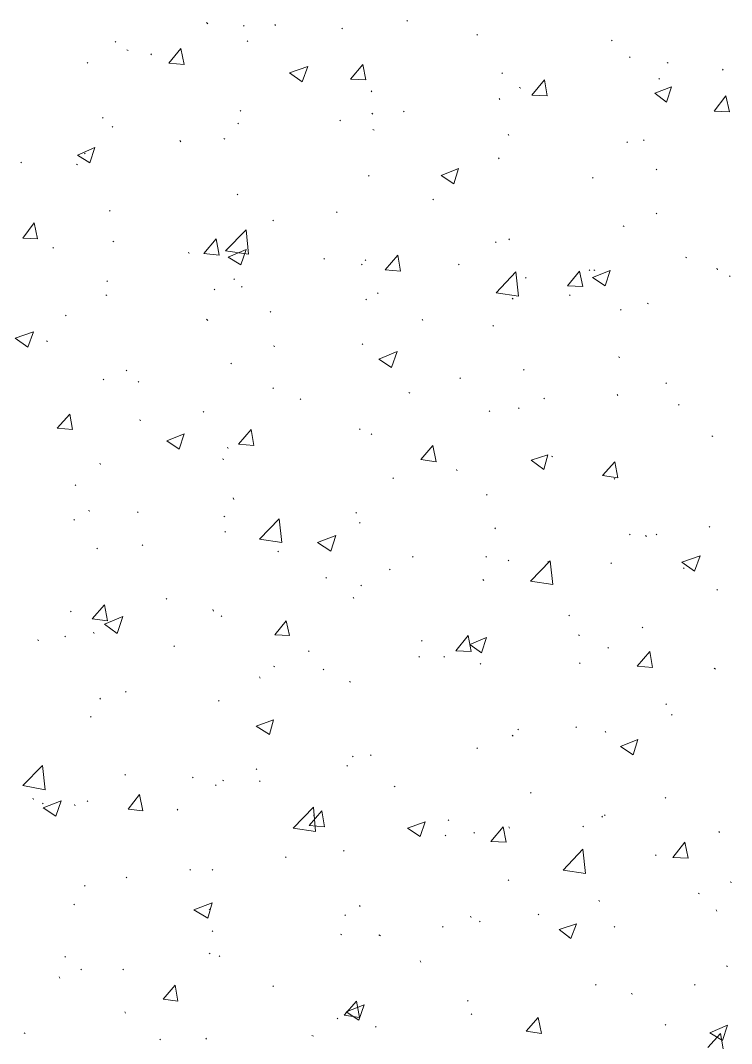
# Model space of a CAD drawing. Header units: millimetres. Extents: x 2928 to 3112, y 1220 to 1280.
# Drawn here: x 2963.701 to 2965.398, y 1252.468 to 1254.91 of the extents above; entities that cross this region are included whole.
import ezdxf

# ---------------------------------------------------------------- set-up
doc = ezdxf.new("R2010")
doc.units = ezdxf.units.MM

msp = doc.modelspace()

# ---------------------------------------------------------------- linework, layer by layer
at = {"color": 92, "linetype": 'Continuous', "lineweight": 13, "true_color": 0x00b800}
for points in [[(2964.14831, 1254.90215), (2964.14498, 1254.90548), (2964.14498, 1254.90548)], [(2964.62498, 1254.90882), (2964.62332, 1254.91048), (2964.62332, 1254.91048)], [(2964.23498, 1254.89715), (2964.23331, 1254.89882), (2964.23331, 1254.89882)], [(2964.30998, 1254.89882), (2964.30831, 1254.90048), (2964.30831, 1254.90048)], [(2964.46998, 1254.89048), (2964.46831, 1254.89215), (2964.46831, 1254.89215)], [(2964.79165, 1254.87548), (2964.78999, 1254.87715), (2964.78999, 1254.87715)], [(2963.92831, 1254.85882), (2963.92664, 1254.86048), (2963.92664, 1254.86048)], [(2964.24331, 1254.86048), (2964.24164, 1254.86215), (2964.24164, 1254.86215)], [(2965.11332, 1254.86215), (2965.11166, 1254.86382), (2965.11166, 1254.86382)], [(2963.95831, 1254.83882), (2963.95497, 1254.84048), (2963.95497, 1254.84048)], [(2964.01331, 1254.82881), (2964.01164, 1254.83048), (2964.01164, 1254.83048)], [(2964.05498, 1254.80881), (2964.08331, 1254.84382), (2964.08331, 1254.84382)], [(2964.09164, 1254.80548), (2964.08331, 1254.84382), (2964.08331, 1254.84382)], [(2963.86164, 1254.80881), (2963.85997, 1254.81048), (2963.85997, 1254.81048)], [(2964.05498, 1254.80881), (2964.09164, 1254.80548), (2964.09164, 1254.80548)], [(2964.48831, 1254.77048), (2964.51832, 1254.80548), (2964.51832, 1254.80548)], [(2964.52498, 1254.76881), (2964.51832, 1254.80548), (2964.51832, 1254.80548)], [(2965.15666, 1254.82215), (2965.15499, 1254.82381), (2965.15499, 1254.82381)], [(2965.24666, 1254.80881), (2965.24499, 1254.81048), (2965.24499, 1254.81048)], [(2964.34331, 1254.78548), (2964.38665, 1254.80048), (2964.38665, 1254.80048)], [(2964.34331, 1254.78548), (2964.37331, 1254.76381), (2964.37331, 1254.76381)], [(2964.37331, 1254.76381), (2964.38665, 1254.80048), (2964.38665, 1254.80048)], [(2964.85165, 1254.78381), (2964.84999, 1254.78548), (2964.84999, 1254.78548)], [(2965.37833, 1254.79215), (2965.37666, 1254.79381), (2965.37666, 1254.79381)], [(2964.48831, 1254.77048), (2964.52498, 1254.76881), (2964.52498, 1254.76881)], [(2964.92165, 1254.73215), (2964.95165, 1254.76881), (2964.95165, 1254.76881)], [(2964.95832, 1254.73048), (2964.95165, 1254.76881), (2964.95165, 1254.76881)], [(2965.22666, 1254.77048), (2965.22499, 1254.77215), (2965.22499, 1254.77215)], [(2964.53998, 1254.74048), (2964.53832, 1254.74215), (2964.53832, 1254.74215)], [(2964.89499, 1254.74881), (2964.89165, 1254.75048), (2964.89165, 1254.75048)], [(2964.92165, 1254.73215), (2964.95832, 1254.73048), (2964.95832, 1254.73048)], [(2965.21499, 1254.73715), (2965.25499, 1254.75215), (2965.25499, 1254.75215)], [(2965.21499, 1254.73715), (2965.24333, 1254.71548), (2965.24333, 1254.71548)], [(2965.24333, 1254.71548), (2965.25499, 1254.75215), (2965.25499, 1254.75215)], [(2965.35666, 1254.69381), (2965.38499, 1254.73048), (2965.38499, 1254.73048)], [(2965.39333, 1254.69215), (2965.38499, 1254.73048), (2965.38499, 1254.73048)], [(2964.84499, 1254.72215), (2964.84332, 1254.72381), (2964.84332, 1254.72381)], [(2964.22664, 1254.69381), (2964.22498, 1254.69548), (2964.22498, 1254.69548)], [(2964.54165, 1254.68715), (2964.53998, 1254.68881), (2964.53998, 1254.68881)], [(2964.61665, 1254.69215), (2964.61498, 1254.69381), (2964.61498, 1254.69381)], [(2965.35666, 1254.69381), (2965.39333, 1254.69215), (2965.39333, 1254.69215)], [(2963.89831, 1254.67715), (2963.89664, 1254.67881), (2963.89664, 1254.67881)], [(2963.92164, 1254.65548), (2963.91997, 1254.65715), (2963.91997, 1254.65715)], [(2964.22164, 1254.66381), (2964.21998, 1254.66548), (2964.21998, 1254.66548)], [(2964.46498, 1254.67048), (2964.46331, 1254.67215), (2964.46331, 1254.67215)], [(2964.54498, 1254.64881), (2964.54165, 1254.65048), (2964.54165, 1254.65048)], [(2964.86665, 1254.63548), (2964.86499, 1254.63881), (2964.86499, 1254.63881)], [(2964.08331, 1254.62048), (2964.08164, 1254.62381), (2964.08164, 1254.62381)], [(2964.18831, 1254.62715), (2964.18664, 1254.62881), (2964.18664, 1254.62881)], [(2965.14999, 1254.61881), (2965.14832, 1254.62048), (2965.14832, 1254.62048)], [(2965.18999, 1254.62381), (2965.18832, 1254.62548), (2965.18832, 1254.62548)], [(2963.83664, 1254.58881), (2963.87831, 1254.60715), (2963.87831, 1254.60715)], [(2963.83664, 1254.58881), (2963.86664, 1254.57048), (2963.86664, 1254.57048)], [(2963.85497, 1254.59214), (2963.85331, 1254.59381), (2963.85331, 1254.59381)], [(2963.86664, 1254.57048), (2963.87831, 1254.60715), (2963.87831, 1254.60715)], [(2963.7033, 1254.57048), (2963.70164, 1254.57214), (2963.70164, 1254.57214)], [(2963.83664, 1254.56548), (2963.83497, 1254.56714), (2963.83497, 1254.56714)], [(2964.84332, 1254.58048), (2964.84165, 1254.58214), (2964.84165, 1254.58214)], [(2964.53332, 1254.53881), (2964.53165, 1254.54048), (2964.53165, 1254.54048)], [(2964.70498, 1254.54048), (2964.74665, 1254.55714), (2964.74665, 1254.55714)], [(2964.70498, 1254.54048), (2964.73499, 1254.52048), (2964.73499, 1254.52048)], [(2964.73499, 1254.52048), (2964.74665, 1254.55714), (2964.74665, 1254.55714)], [(2965.06832, 1254.53381), (2965.06666, 1254.53548), (2965.06666, 1254.53548)], [(2965.21999, 1254.55381), (2965.21833, 1254.55548), (2965.21833, 1254.55548)], [(2964.21998, 1254.49381), (2964.21831, 1254.49548), (2964.21831, 1254.49548)], [(2964.68665, 1254.48214), (2964.68498, 1254.48381), (2964.68498, 1254.48381)], [(2963.91497, 1254.45548), (2963.91331, 1254.45714), (2963.91331, 1254.45714)], [(2964.45665, 1254.45214), (2964.45498, 1254.45381), (2964.45498, 1254.45381)], [(2965.21999, 1254.44881), (2965.21833, 1254.45048), (2965.21833, 1254.45048)], [(2963.70664, 1254.39048), (2963.7333, 1254.42714), (2963.7333, 1254.42714)], [(2963.74164, 1254.38881), (2963.7333, 1254.42714), (2963.7333, 1254.42714)], [(2964.30498, 1254.43214), (2964.30331, 1254.43381), (2964.30331, 1254.43381)], [(2965.14166, 1254.41881), (2965.13999, 1254.42048), (2965.13999, 1254.42048)], [(2963.70664, 1254.39048), (2963.74164, 1254.38881), (2963.74164, 1254.38881)], [(2964.13831, 1254.35381), (2964.16831, 1254.38881), (2964.16831, 1254.38881)], [(2964.17498, 1254.35047), (2964.16831, 1254.38881), (2964.16831, 1254.38881)], [(2964.18998, 1254.36047), (2964.23998, 1254.41048), (2964.23998, 1254.41048)], [(2964.24498, 1254.35214), (2964.23998, 1254.41048), (2964.23998, 1254.41048)], [(2964.86832, 1254.38714), (2964.86665, 1254.38881), (2964.86665, 1254.38881)], [(2963.77997, 1254.36714), (2963.7783, 1254.36881), (2963.7783, 1254.36881)], [(2963.92331, 1254.38214), (2963.92164, 1254.38381), (2963.92164, 1254.38381)], [(2964.19664, 1254.34547), (2964.23998, 1254.36381), (2964.23998, 1254.36381)], [(2964.22664, 1254.32714), (2964.23998, 1254.36381), (2964.23998, 1254.36381)], [(2964.83665, 1254.38048), (2964.83499, 1254.38214), (2964.83499, 1254.38214)], [(2964.10331, 1254.35381), (2964.10164, 1254.35714), (2964.10164, 1254.35714)], [(2964.13831, 1254.35381), (2964.17498, 1254.35047), (2964.17498, 1254.35047)], [(2964.18998, 1254.36047), (2964.24498, 1254.35214), (2964.24498, 1254.35214)], [(2964.19664, 1254.34547), (2964.22664, 1254.32714), (2964.22664, 1254.32714)], [(2964.42665, 1254.34047), (2964.42498, 1254.34214), (2964.42498, 1254.34214)], [(2964.57165, 1254.31547), (2964.60165, 1254.35047), (2964.60165, 1254.35047)], [(2964.60832, 1254.31214), (2964.60165, 1254.35047), (2964.60165, 1254.35047)], [(2965.29166, 1254.34381), (2965.28833, 1254.34547), (2965.28833, 1254.34547)], [(2964.51665, 1254.32714), (2964.51498, 1254.32881), (2964.51498, 1254.32881)], [(2964.52498, 1254.33714), (2964.52332, 1254.33881), (2964.52332, 1254.33881)], [(2964.57165, 1254.31547), (2964.60832, 1254.31214), (2964.60832, 1254.31214)], [(2964.74832, 1254.32714), (2964.74665, 1254.32881), (2964.74665, 1254.32881)], [(2965.05999, 1254.31381), (2965.05832, 1254.31547), (2965.05832, 1254.31547)], [(2965.07166, 1254.31381), (2965.06999, 1254.31547), (2965.06999, 1254.31547)], [(2965.36499, 1254.31547), (2965.36333, 1254.31881), (2965.36333, 1254.31881)], [(2964.21164, 1254.29214), (2964.20998, 1254.29381), (2964.20998, 1254.29381)], [(2964.83665, 1254.26047), (2964.88332, 1254.31047), (2964.88332, 1254.31047)], [(2964.88999, 1254.25214), (2964.88332, 1254.31047), (2964.88332, 1254.31047)], [(2964.90832, 1254.29547), (2964.90665, 1254.29714), (2964.90665, 1254.29714)], [(2965.00666, 1254.27714), (2965.03499, 1254.31214), (2965.03499, 1254.31214)], [(2965.04332, 1254.27547), (2965.03499, 1254.31214), (2965.03499, 1254.31214)], [(2965.06666, 1254.29714), (2965.10832, 1254.31381), (2965.10832, 1254.31381)], [(2965.06666, 1254.29714), (2965.09666, 1254.27714), (2965.09666, 1254.27714)], [(2965.09666, 1254.27714), (2965.10832, 1254.31381), (2965.10832, 1254.31381)], [(2965.39499, 1254.29881), (2965.39333, 1254.30047), (2965.39333, 1254.30047)], [(2963.90831, 1254.28714), (2963.90664, 1254.28881), (2963.90664, 1254.28881)], [(2964.16498, 1254.26714), (2964.16331, 1254.26881), (2964.16331, 1254.26881)], [(2964.22998, 1254.27381), (2964.22831, 1254.27547), (2964.22831, 1254.27547)], [(2965.00666, 1254.27714), (2965.04332, 1254.27547), (2965.04332, 1254.27547)], [(2963.90664, 1254.25381), (2963.90497, 1254.25547), (2963.90497, 1254.25547)], [(2964.52665, 1254.24381), (2964.52498, 1254.24547), (2964.52498, 1254.24547)], [(2964.55498, 1254.25881), (2964.55332, 1254.26047), (2964.55332, 1254.26047)], [(2964.83665, 1254.26047), (2964.88999, 1254.25214), (2964.88999, 1254.25214)], [(2964.87665, 1254.24547), (2964.87499, 1254.24714), (2964.87499, 1254.24714)], [(2965.01332, 1254.25381), (2965.01166, 1254.25547), (2965.01166, 1254.25547)], [(2965.13499, 1254.21881), (2965.13332, 1254.22047), (2965.13332, 1254.22047)], [(2965.19999, 1254.23381), (2965.19666, 1254.23547), (2965.19666, 1254.23547)], [(2963.80997, 1254.20547), (2963.80831, 1254.20714), (2963.80831, 1254.20714)], [(2964.14831, 1254.19381), (2964.14498, 1254.19714), (2964.14498, 1254.19714)], [(2964.29831, 1254.21381), (2964.29665, 1254.21547), (2964.29665, 1254.21547)], [(2964.66165, 1254.19381), (2964.65998, 1254.19714), (2964.65998, 1254.19714)], [(2964.82999, 1254.18047), (2964.82832, 1254.18214), (2964.82832, 1254.18214)], [(2963.6883, 1254.15214), (2963.73164, 1254.16714), (2963.73164, 1254.16714)], [(2963.6883, 1254.15214), (2963.7183, 1254.13047), (2963.7183, 1254.13047)], [(2963.7183, 1254.13047), (2963.73164, 1254.16714), (2963.73164, 1254.16714)], [(2963.76497, 1254.14381), (2963.7633, 1254.14547), (2963.7633, 1254.14547)], [(2964.30831, 1254.13214), (2964.30498, 1254.13381), (2964.30498, 1254.13381)], [(2964.51832, 1254.13714), (2964.51665, 1254.13881), (2964.51665, 1254.13881)], [(2964.55665, 1254.10214), (2964.59998, 1254.12047), (2964.59998, 1254.12047)], [(2964.58665, 1254.08214), (2964.59998, 1254.12047), (2964.59998, 1254.12047)], [(2964.55665, 1254.10214), (2964.58665, 1254.08214), (2964.58665, 1254.08214)], [(2965.13166, 1254.10547), (2965.12832, 1254.10714), (2965.12832, 1254.10714)], [(2963.95497, 1254.0738), (2963.95331, 1254.07547), (2963.95331, 1254.07547)], [(2964.20498, 1254.09047), (2964.20331, 1254.09214), (2964.20331, 1254.09214)], [(2964.90332, 1254.07547), (2964.90165, 1254.07714), (2964.90165, 1254.07714)], [(2963.89997, 1254.05214), (2963.89831, 1254.0538), (2963.89831, 1254.0538)], [(2963.98331, 1254.04714), (2963.98164, 1254.0488), (2963.98164, 1254.0488)], [(2964.75165, 1254.05547), (2964.74999, 1254.05714), (2964.74999, 1254.05714)], [(2964.30498, 1254.03214), (2964.30331, 1254.0338), (2964.30331, 1254.0338)], [(2964.62998, 1254.02047), (2964.62832, 1254.02214), (2964.62832, 1254.02214)], [(2965.24333, 1254.0438), (2965.24166, 1254.04547), (2965.24166, 1254.04547)], [(2964.36998, 1254.00547), (2964.36831, 1254.00714), (2964.36831, 1254.00714)], [(2964.95165, 1254.00714), (2964.94999, 1254.0088), (2964.94999, 1254.0088)], [(2965.12666, 1254.01547), (2965.12499, 1254.01714), (2965.12499, 1254.01714)], [(2964.13831, 1253.97547), (2964.13664, 1253.97714), (2964.13664, 1253.97714)], [(2964.82165, 1253.97714), (2964.81999, 1253.9788), (2964.81999, 1253.9788)], [(2964.89165, 1253.9838), (2964.88999, 1253.98547), (2964.88999, 1253.98547)], [(2965.27333, 1253.99214), (2965.27166, 1253.9938), (2965.27166, 1253.9938)], [(2963.7883, 1253.93714), (2963.81831, 1253.97047), (2963.81831, 1253.97047)], [(2963.82497, 1253.9338), (2963.81831, 1253.97047), (2963.81831, 1253.97047)], [(2963.98831, 1253.95547), (2963.98497, 1253.95714), (2963.98497, 1253.95714)], [(2963.7883, 1253.93714), (2963.82497, 1253.9338), (2963.82497, 1253.9338)], [(2964.22164, 1253.8988), (2964.25164, 1253.9338), (2964.25164, 1253.9338)], [(2964.25831, 1253.89547), (2964.25164, 1253.9338), (2964.25164, 1253.9338)], [(2964.51165, 1253.9338), (2964.50998, 1253.93547), (2964.50998, 1253.93547)], [(2964.04998, 1253.90714), (2964.09164, 1253.9238), (2964.09164, 1253.9238)], [(2964.04998, 1253.90714), (2964.07998, 1253.88713), (2964.07998, 1253.88713)], [(2964.07998, 1253.88713), (2964.09164, 1253.9238), (2964.09164, 1253.9238)], [(2964.53998, 1253.92214), (2964.53832, 1253.9238), (2964.53832, 1253.9238)], [(2965.35333, 1253.91714), (2965.35166, 1253.9188), (2965.35166, 1253.9188)], [(2964.19664, 1253.8888), (2964.19498, 1253.89213), (2964.19498, 1253.89213)], [(2964.22164, 1253.8988), (2964.25831, 1253.89547), (2964.25831, 1253.89547)], [(2964.65665, 1253.86213), (2964.68498, 1253.89547), (2964.68498, 1253.89547)], [(2964.69332, 1253.85713), (2964.68498, 1253.89547), (2964.68498, 1253.89547)], [(2963.89164, 1253.85047), (2963.88997, 1253.8538), (2963.88997, 1253.8538)], [(2964.18664, 1253.86213), (2964.18331, 1253.8638), (2964.18331, 1253.8638)], [(2964.65665, 1253.86213), (2964.69332, 1253.85713), (2964.69332, 1253.85713)], [(2964.91999, 1253.86047), (2964.95999, 1253.8738), (2964.95999, 1253.8738)], [(2964.91999, 1253.86047), (2964.94999, 1253.8388), (2964.94999, 1253.8388)], [(2964.94999, 1253.8388), (2964.95999, 1253.8738), (2964.95999, 1253.8738)], [(2964.97166, 1253.8688), (2964.96832, 1253.87047), (2964.96832, 1253.87047)], [(2965.08999, 1253.8238), (2965.11999, 1253.85713), (2965.11999, 1253.85713)], [(2965.12666, 1253.8188), (2965.11999, 1253.85713), (2965.11999, 1253.85713)], [(2964.74332, 1253.83547), (2964.74165, 1253.8388), (2964.74165, 1253.8388)], [(2963.83331, 1253.80047), (2963.83164, 1253.80213), (2963.83164, 1253.80213)], [(2964.59165, 1253.81713), (2964.58998, 1253.8188), (2964.58998, 1253.8188)], [(2965.08999, 1253.8238), (2965.12666, 1253.8188), (2965.12666, 1253.8188)], [(2965.11999, 1253.81547), (2965.11832, 1253.81713), (2965.11832, 1253.81713)], [(2964.81499, 1253.77713), (2964.81332, 1253.7788), (2964.81332, 1253.7788)], [(2964.20998, 1253.76713), (2964.20831, 1253.77047), (2964.20831, 1253.77047)], [(2963.86664, 1253.7388), (2963.86331, 1253.74047), (2963.86331, 1253.74047)], [(2963.98164, 1253.73547), (2963.97997, 1253.73713), (2963.97997, 1253.73713)], [(2964.50332, 1253.7338), (2964.50165, 1253.73547), (2964.50165, 1253.73547)], [(2963.82997, 1253.71713), (2963.82831, 1253.7188), (2963.82831, 1253.7188)], [(2964.18831, 1253.72547), (2964.18664, 1253.72713), (2964.18664, 1253.72713)], [(2964.27165, 1253.67213), (2964.31831, 1253.72047), (2964.31831, 1253.72047)], [(2964.32498, 1253.6638), (2964.31831, 1253.72047), (2964.31831, 1253.72047)], [(2964.51165, 1253.71047), (2964.50998, 1253.71213), (2964.50998, 1253.71213)], [(2964.18998, 1253.6888), (2964.18831, 1253.69047), (2964.18831, 1253.69047)], [(2964.40998, 1253.6638), (2964.45331, 1253.68047), (2964.45331, 1253.68047)], [(2964.44165, 1253.6438), (2964.45331, 1253.68047), (2964.45331, 1253.68047)], [(2964.83499, 1253.69713), (2964.83332, 1253.6988), (2964.83332, 1253.6988)], [(2965.15666, 1253.68213), (2965.15499, 1253.6838), (2965.15499, 1253.6838)], [(2965.19499, 1253.6788), (2965.19332, 1253.68047), (2965.19332, 1253.68047)], [(2965.21999, 1253.68213), (2965.21833, 1253.6838), (2965.21833, 1253.6838)], [(2965.34666, 1253.70047), (2965.34499, 1253.70213), (2965.34499, 1253.70213)], [(2963.99331, 1253.65713), (2963.99164, 1253.6588), (2963.99164, 1253.6588)], [(2964.27165, 1253.67213), (2964.32498, 1253.6638), (2964.32498, 1253.6638)], [(2964.40998, 1253.6638), (2964.44165, 1253.6438), (2964.44165, 1253.6438)], [(2963.88497, 1253.6488), (2963.88331, 1253.65046), (2963.88331, 1253.65046)], [(2964.31665, 1253.64213), (2964.31498, 1253.6438), (2964.31498, 1253.6438)], [(2965.27999, 1253.61713), (2965.32333, 1253.63213), (2965.32333, 1253.63213)], [(2965.30999, 1253.59546), (2965.32333, 1253.63213), (2965.32333, 1253.63213)], [(2964.63832, 1253.6288), (2964.63665, 1253.63046), (2964.63665, 1253.63046)], [(2964.81332, 1253.6288), (2964.81165, 1253.63046), (2964.81165, 1253.63046)], [(2964.86665, 1253.62046), (2964.86499, 1253.62213), (2964.86499, 1253.62213)], [(2964.91832, 1253.57213), (2964.96499, 1253.62046), (2964.96499, 1253.62046)], [(2964.96166, 1253.61713), (2964.95999, 1253.6188), (2964.95999, 1253.6188)], [(2964.97166, 1253.5638), (2964.96499, 1253.62046), (2964.96499, 1253.62046)], [(2965.11166, 1253.6138), (2965.10999, 1253.61546), (2965.10999, 1253.61546)], [(2965.27999, 1253.61713), (2965.30999, 1253.59546), (2965.30999, 1253.59546)], [(2964.58332, 1253.5988), (2964.58165, 1253.60046), (2964.58165, 1253.60046)], [(2965.28499, 1253.60213), (2965.28333, 1253.6038), (2965.28333, 1253.6038)], [(2964.43165, 1253.5788), (2964.42998, 1253.58046), (2964.42998, 1253.58046)], [(2964.51498, 1253.56046), (2964.51332, 1253.56213), (2964.51332, 1253.56213)], [(2964.80665, 1253.5738), (2964.80499, 1253.57546), (2964.80499, 1253.57546)], [(2964.91832, 1253.57213), (2964.97166, 1253.5638), (2964.97166, 1253.5638)], [(2964.49665, 1253.53046), (2964.49498, 1253.5338), (2964.49498, 1253.5338)], [(2965.36499, 1253.55046), (2965.36333, 1253.55213), (2965.36333, 1253.55213)], [(2963.87164, 1253.48213), (2963.90164, 1253.51546), (2963.90164, 1253.51546)], [(2963.90831, 1253.47713), (2963.90164, 1253.51546), (2963.90164, 1253.51546)], [(2964.04998, 1253.5288), (2964.04831, 1253.53046), (2964.04831, 1253.53046)], [(2963.82164, 1253.4988), (2963.81997, 1253.50046), (2963.81997, 1253.50046)], [(2963.90164, 1253.4688), (2963.94497, 1253.48713), (2963.94497, 1253.48713)], [(2963.93164, 1253.44713), (2963.94497, 1253.48713), (2963.94497, 1253.48713)], [(2964.16164, 1253.50046), (2964.15998, 1253.5038), (2964.15998, 1253.5038)], [(2964.18164, 1253.48713), (2964.17998, 1253.4888), (2964.17998, 1253.4888)], [(2965.01166, 1253.4888), (2965.00999, 1253.49046), (2965.00999, 1253.49046)], [(2963.87164, 1253.48213), (2963.90831, 1253.47713), (2963.90831, 1253.47713)], [(2963.90164, 1253.4688), (2963.93164, 1253.44713), (2963.93164, 1253.44713)], [(2964.30831, 1253.4438), (2964.33498, 1253.47713), (2964.33498, 1253.47713)], [(2964.34331, 1253.44213), (2964.33498, 1253.47713), (2964.33498, 1253.47713)], [(2965.18666, 1253.46046), (2965.18499, 1253.46213), (2965.18499, 1253.46213)], [(2963.80831, 1253.4388), (2963.80664, 1253.44046), (2963.80664, 1253.44046)], [(2963.87664, 1253.44713), (2963.87497, 1253.45046), (2963.87497, 1253.45046)], [(2964.30831, 1253.4438), (2964.34331, 1253.44213), (2964.34331, 1253.44213)], [(2964.73999, 1253.40546), (2964.76999, 1253.44213), (2964.76999, 1253.44213)], [(2964.77665, 1253.40379), (2964.76999, 1253.44213), (2964.76999, 1253.44213)], [(2964.77332, 1253.42046), (2964.81332, 1253.43713), (2964.81332, 1253.43713)], [(2964.80165, 1253.40046), (2964.81332, 1253.43713), (2964.81332, 1253.43713)], [(2965.03499, 1253.44213), (2965.03332, 1253.4438), (2965.03332, 1253.4438)], [(2963.74497, 1253.43046), (2963.74164, 1253.43213), (2963.74164, 1253.43213)], [(2964.06831, 1253.41546), (2964.06664, 1253.41713), (2964.06664, 1253.41713)], [(2964.65998, 1253.42879), (2964.65832, 1253.43046), (2964.65832, 1253.43046)], [(2964.77332, 1253.42046), (2964.80165, 1253.40046), (2964.80165, 1253.40046)], [(2965.10499, 1253.41213), (2965.10332, 1253.41379), (2965.10332, 1253.41379)], [(2964.38998, 1253.40379), (2964.38831, 1253.40546), (2964.38831, 1253.40546)], [(2964.65332, 1253.39046), (2964.65165, 1253.39213), (2964.65165, 1253.39213)], [(2964.71332, 1253.39046), (2964.71165, 1253.39213), (2964.71165, 1253.39213)], [(2964.73999, 1253.40546), (2964.77665, 1253.40379), (2964.77665, 1253.40379)], [(2965.17332, 1253.36879), (2965.20333, 1253.40379), (2965.20333, 1253.40379)], [(2965.20999, 1253.36546), (2965.20333, 1253.40379), (2965.20333, 1253.40379)], [(2964.30831, 1253.36713), (2964.30498, 1253.36879), (2964.30498, 1253.36879)], [(2964.79999, 1253.37379), (2964.79832, 1253.37546), (2964.79832, 1253.37546)], [(2965.03666, 1253.37546), (2965.03499, 1253.37713), (2965.03499, 1253.37713)], [(2965.17332, 1253.36879), (2965.20999, 1253.36546), (2965.20999, 1253.36546)], [(2965.35999, 1253.36213), (2965.35666, 1253.36379), (2965.35666, 1253.36379)], [(2964.27331, 1253.34046), (2964.27165, 1253.34379), (2964.27165, 1253.34379)], [(2964.42498, 1253.36046), (2964.42331, 1253.36213), (2964.42331, 1253.36213)], [(2964.48831, 1253.33046), (2964.48665, 1253.33213), (2964.48665, 1253.33213)], [(2963.89164, 1253.29046), (2963.88997, 1253.29213), (2963.88997, 1253.29213)], [(2963.95331, 1253.30713), (2963.95164, 1253.30879), (2963.95164, 1253.30879)], [(2964.17498, 1253.28546), (2964.17331, 1253.28713), (2964.17331, 1253.28713)], [(2965.24333, 1253.27713), (2965.24166, 1253.27879), (2965.24166, 1253.27879)], [(2963.86997, 1253.24713), (2963.86831, 1253.24879), (2963.86831, 1253.24879)], [(2964.26331, 1253.22546), (2964.30498, 1253.24046), (2964.30498, 1253.24046)], [(2964.29498, 1253.20546), (2964.30498, 1253.24046), (2964.30498, 1253.24046)], [(2965.25666, 1253.25213), (2965.25499, 1253.25379), (2965.25499, 1253.25379)], [(2964.26331, 1253.22546), (2964.29498, 1253.20546), (2964.29498, 1253.20546)], [(2964.88999, 1253.21713), (2964.88832, 1253.21879), (2964.88832, 1253.21879)], [(2965.02832, 1253.22213), (2965.02666, 1253.22379), (2965.02666, 1253.22379)], [(2964.87665, 1253.20213), (2964.87499, 1253.20379), (2964.87499, 1253.20379)], [(2965.09832, 1253.21046), (2965.09666, 1253.21379), (2965.09666, 1253.21379)], [(2965.13332, 1253.17712), (2965.17499, 1253.19379), (2965.17499, 1253.19379)], [(2965.16332, 1253.15712), (2965.17499, 1253.19379), (2965.17499, 1253.19379)], [(2964.79165, 1253.17212), (2964.78999, 1253.17379), (2964.78999, 1253.17379)], [(2965.13332, 1253.17712), (2965.16332, 1253.15712), (2965.16332, 1253.15712)], [(2964.49498, 1253.15212), (2964.49331, 1253.15379), (2964.49331, 1253.15379)], [(2964.53832, 1253.15546), (2964.53665, 1253.15712), (2964.53665, 1253.15712)], [(2963.70664, 1253.08379), (2963.7533, 1253.13212), (2963.7533, 1253.13212)], [(2963.75997, 1253.07379), (2963.7533, 1253.13212), (2963.7533, 1253.13212)], [(2964.26498, 1253.12212), (2964.26331, 1253.12379), (2964.26331, 1253.12379)], [(2964.48165, 1253.13046), (2964.47998, 1253.13212), (2964.47998, 1253.13212)], [(2963.95164, 1253.10879), (2963.94997, 1253.11046), (2963.94997, 1253.11046)], [(2964.11331, 1253.10212), (2964.11164, 1253.10379), (2964.11164, 1253.10379)], [(2964.18664, 1253.09546), (2964.18331, 1253.09712), (2964.18331, 1253.09712)], [(2964.27331, 1253.09379), (2964.27165, 1253.09546), (2964.27165, 1253.09546)], [(2963.70664, 1253.08379), (2963.75997, 1253.07379), (2963.75997, 1253.07379)], [(2964.16831, 1253.08379), (2964.16664, 1253.08546), (2964.16664, 1253.08546)], [(2964.59498, 1253.08046), (2964.59332, 1253.08212), (2964.59332, 1253.08212)], [(2963.73164, 1253.05046), (2963.72997, 1253.05379), (2963.72997, 1253.05379)], [(2963.75497, 1253.03046), (2963.79831, 1253.04712), (2963.79831, 1253.04712)], [(2963.78497, 1253.01046), (2963.79831, 1253.04712), (2963.79831, 1253.04712)], [(2963.86164, 1253.04546), (2963.85997, 1253.04712), (2963.85997, 1253.04712)], [(2963.95831, 1253.02712), (2963.98497, 1253.06212), (2963.98497, 1253.06212)], [(2963.99331, 1253.02379), (2963.98497, 1253.06212), (2963.98497, 1253.06212)], [(2964.91999, 1253.06546), (2964.91832, 1253.06712), (2964.91832, 1253.06712)], [(2965.24166, 1253.05379), (2965.23999, 1253.05546), (2965.23999, 1253.05546)], [(2963.75497, 1253.04046), (2963.7533, 1253.04212), (2963.7533, 1253.04212)], [(2963.75497, 1253.03046), (2963.78497, 1253.01046), (2963.78497, 1253.01046)], [(2963.83164, 1253.03546), (2963.82997, 1253.03879), (2963.82997, 1253.03879)], [(2963.95831, 1253.02712), (2963.99331, 1253.02379), (2963.99331, 1253.02379)], [(2964.07664, 1253.02546), (2964.07498, 1253.02712), (2964.07498, 1253.02712)], [(2964.35165, 1252.98212), (2964.39998, 1253.03212), (2964.39998, 1253.03212)], [(2964.38998, 1252.98879), (2964.41998, 1253.02379), (2964.41998, 1253.02379)], [(2964.40498, 1252.97379), (2964.39998, 1253.03212), (2964.39998, 1253.03212)], [(2964.42665, 1252.98546), (2964.41998, 1253.02379), (2964.41998, 1253.02379)], [(2964.40165, 1253.01212), (2964.39998, 1253.01379), (2964.39998, 1253.01379)], [(2964.62498, 1252.98212), (2964.66665, 1252.99712), (2964.66665, 1252.99712)], [(2964.65498, 1252.96212), (2964.66665, 1252.99712), (2964.66665, 1252.99712)], [(2964.72332, 1253.00046), (2964.72165, 1253.00212), (2964.72165, 1253.00212)], [(2965.08999, 1253.00879), (2965.08832, 1253.01046), (2965.08832, 1253.01046)], [(2965.09666, 1253.01212), (2965.09499, 1253.01379), (2965.09499, 1253.01379)], [(2964.35165, 1252.98212), (2964.40498, 1252.97379), (2964.40498, 1252.97379)], [(2964.38998, 1252.98879), (2964.42665, 1252.98546), (2964.42665, 1252.98546)], [(2964.62498, 1252.98212), (2964.65498, 1252.96212), (2964.65498, 1252.96212)], [(2964.78499, 1252.97046), (2964.78332, 1252.97212), (2964.78332, 1252.97212)], [(2964.82332, 1252.95045), (2964.85332, 1252.98546), (2964.85332, 1252.98546)], [(2964.85999, 1252.94879), (2964.85332, 1252.98546), (2964.85332, 1252.98546)], [(2964.86832, 1252.98212), (2964.86665, 1252.98546), (2964.86665, 1252.98546)], [(2965.04499, 1252.98546), (2965.04332, 1252.98712), (2965.04332, 1252.98712)], [(2965.36999, 1252.97212), (2965.36833, 1252.97379), (2965.36833, 1252.97379)], [(2964.71665, 1252.96379), (2964.71498, 1252.96546), (2964.71498, 1252.96546)], [(2964.82332, 1252.95045), (2964.85999, 1252.94879), (2964.85999, 1252.94879)], [(2965.25833, 1252.91212), (2965.28666, 1252.94879), (2965.28666, 1252.94879)], [(2965.29499, 1252.91045), (2965.28666, 1252.94879), (2965.28666, 1252.94879)], [(2964.47331, 1252.92712), (2964.47165, 1252.92879), (2964.47165, 1252.92879)], [(2964.99666, 1252.88212), (2965.04332, 1252.93212), (2965.04332, 1252.93212)], [(2965.04999, 1252.87379), (2965.04332, 1252.93212), (2965.04332, 1252.93212)], [(2964.33498, 1252.91212), (2964.33331, 1252.91379), (2964.33331, 1252.91379)], [(2965.21833, 1252.91712), (2965.21666, 1252.91879), (2965.21666, 1252.91879)], [(2965.25833, 1252.91212), (2965.29499, 1252.91045), (2965.29499, 1252.91045)], [(2964.10664, 1252.88212), (2964.10498, 1252.88379), (2964.10498, 1252.88379)], [(2964.15998, 1252.88212), (2964.15831, 1252.88379), (2964.15831, 1252.88379)], [(2964.99666, 1252.88212), (2965.04999, 1252.87379), (2965.04999, 1252.87379)], [(2963.95497, 1252.86379), (2963.95331, 1252.86545), (2963.95331, 1252.86545)], [(2964.86665, 1252.85712), (2964.86499, 1252.85879), (2964.86499, 1252.85879)], [(2965.39833, 1252.85212), (2965.39499, 1252.85379), (2965.39499, 1252.85379)], [(2963.85497, 1252.84379), (2963.85331, 1252.84545), (2963.85331, 1252.84545)], [(2965.32166, 1252.82545), (2965.31833, 1252.82712), (2965.31833, 1252.82712)], [(2964.11498, 1252.78712), (2964.15831, 1252.80379), (2964.15831, 1252.80379)], [(2964.14831, 1252.76712), (2964.15831, 1252.80379), (2964.15831, 1252.80379)], [(2965.08332, 1252.80712), (2965.08166, 1252.81045), (2965.08166, 1252.81045)], [(2963.82997, 1252.79879), (2963.82831, 1252.80045), (2963.82831, 1252.80045)], [(2964.11498, 1252.78712), (2964.14831, 1252.76712), (2964.14831, 1252.76712)], [(2964.15331, 1252.78712), (2964.15164, 1252.78879), (2964.15164, 1252.78879)], [(2964.51165, 1252.79545), (2964.50998, 1252.79712), (2964.50998, 1252.79712)], [(2964.93832, 1252.77545), (2964.93665, 1252.77712), (2964.93665, 1252.77712)], [(2965.36333, 1252.78379), (2965.36166, 1252.78712), (2965.36166, 1252.78712)], [(2964.47665, 1252.77379), (2964.47498, 1252.77545), (2964.47498, 1252.77545)], [(2964.77665, 1252.76879), (2964.77499, 1252.77212), (2964.77499, 1252.77212)], [(2964.79832, 1252.75879), (2964.79665, 1252.76045), (2964.79665, 1252.76045)], [(2964.98666, 1252.74045), (2965.02832, 1252.75379), (2965.02832, 1252.75379)], [(2965.01499, 1252.71878), (2965.02832, 1252.75379), (2965.02832, 1252.75379)], [(2964.15998, 1252.73545), (2964.15831, 1252.73712), (2964.15831, 1252.73712)], [(2964.46831, 1252.72712), (2964.46498, 1252.72878), (2964.46498, 1252.72878)], [(2964.70998, 1252.74545), (2964.70832, 1252.74712), (2964.70832, 1252.74712)], [(2964.98666, 1252.74045), (2965.01499, 1252.71878), (2965.01499, 1252.71878)], [(2965.11999, 1252.74545), (2965.11832, 1252.74712), (2965.11832, 1252.74712)], [(2964.55998, 1252.72545), (2964.55665, 1252.72712), (2964.55665, 1252.72712)], [(2965.00999, 1252.72212), (2965.00832, 1252.72378), (2965.00832, 1252.72378)], [(2964.15331, 1252.68212), (2964.15164, 1252.68378), (2964.15164, 1252.68378)], [(2963.80831, 1252.67378), (2963.80664, 1252.67545), (2963.80664, 1252.67545)], [(2964.17664, 1252.67545), (2964.17498, 1252.67712), (2964.17498, 1252.67712)], [(2964.65665, 1252.66212), (2964.65498, 1252.66545), (2964.65498, 1252.66545)], [(2963.84664, 1252.64378), (2963.84497, 1252.64545), (2963.84497, 1252.64545)], [(2963.94664, 1252.64378), (2963.94497, 1252.64545), (2963.94497, 1252.64545)], [(2965.38833, 1252.65212), (2965.38666, 1252.65378), (2965.38666, 1252.65378)], [(2963.79497, 1252.62378), (2963.7933, 1252.62712), (2963.7933, 1252.62712)], [(2964.04164, 1252.57378), (2964.06998, 1252.60712), (2964.06998, 1252.60712)], [(2964.07664, 1252.56878), (2964.06998, 1252.60712), (2964.06998, 1252.60712)], [(2964.30498, 1252.60378), (2964.30331, 1252.60545), (2964.30331, 1252.60545)], [(2965.07499, 1252.60712), (2965.07332, 1252.60878), (2965.07332, 1252.60878)], [(2965.31166, 1252.60712), (2965.30999, 1252.60878), (2965.30999, 1252.60878)], [(2965.16166, 1252.58545), (2965.15832, 1252.58712), (2965.15832, 1252.58712)], [(2964.04164, 1252.57378), (2964.07664, 1252.56878), (2964.07664, 1252.56878)], [(2964.47331, 1252.53545), (2964.50332, 1252.56878), (2964.50332, 1252.56878)], [(2964.47831, 1252.54378), (2964.52165, 1252.56045), (2964.52165, 1252.56045)], [(2964.50998, 1252.53045), (2964.50332, 1252.56878), (2964.50332, 1252.56878)], [(2964.50832, 1252.52378), (2964.52165, 1252.56045), (2964.52165, 1252.56045)], [(2964.76999, 1252.56878), (2964.76832, 1252.57045), (2964.76832, 1252.57045)], [(2963.95164, 1252.54045), (2963.94997, 1252.54378), (2963.94997, 1252.54378)], [(2964.47331, 1252.53545), (2964.50998, 1252.53045), (2964.50998, 1252.53045)], [(2964.47831, 1252.54378), (2964.50832, 1252.52378), (2964.50832, 1252.52378)], [(2964.77832, 1252.53712), (2964.77665, 1252.53878), (2964.77665, 1252.53878)], [(2964.45831, 1252.52712), (2964.45665, 1252.52878), (2964.45665, 1252.52878)], [(2964.54998, 1252.50712), (2964.54832, 1252.50878), (2964.54832, 1252.50878)], [(2964.90832, 1252.49712), (2964.93665, 1252.53045), (2964.93665, 1252.53045)], [(2964.94499, 1252.49211), (2964.93665, 1252.53045), (2964.93665, 1252.53045)], [(2965.24166, 1252.51212), (2965.23999, 1252.51378), (2965.23999, 1252.51378)], [(2965.34666, 1252.49378), (2965.38833, 1252.51212), (2965.38833, 1252.51212)], [(2965.37666, 1252.47545), (2965.38833, 1252.51212), (2965.38833, 1252.51212)], [(2963.71164, 1252.49211), (2963.70997, 1252.49378), (2963.70997, 1252.49378)], [(2964.39998, 1252.48545), (2964.39665, 1252.48711), (2964.39665, 1252.48711)], [(2964.90832, 1252.49712), (2964.94499, 1252.49211), (2964.94499, 1252.49211)], [(2965.34166, 1252.45878), (2965.37166, 1252.49211), (2965.37166, 1252.49211)], [(2965.34666, 1252.49378), (2965.37666, 1252.47545), (2965.37666, 1252.47545)], [(2965.37833, 1252.45545), (2965.37166, 1252.49211), (2965.37166, 1252.49211)], [(2964.03498, 1252.47711), (2964.03331, 1252.47878), (2964.03331, 1252.47878)], [(2964.14498, 1252.47878), (2964.14331, 1252.48045), (2964.14331, 1252.48045)]]:
    msp.add_lwpolyline(points, dxfattribs=at)

doc.saveas('drawing.dxf')
